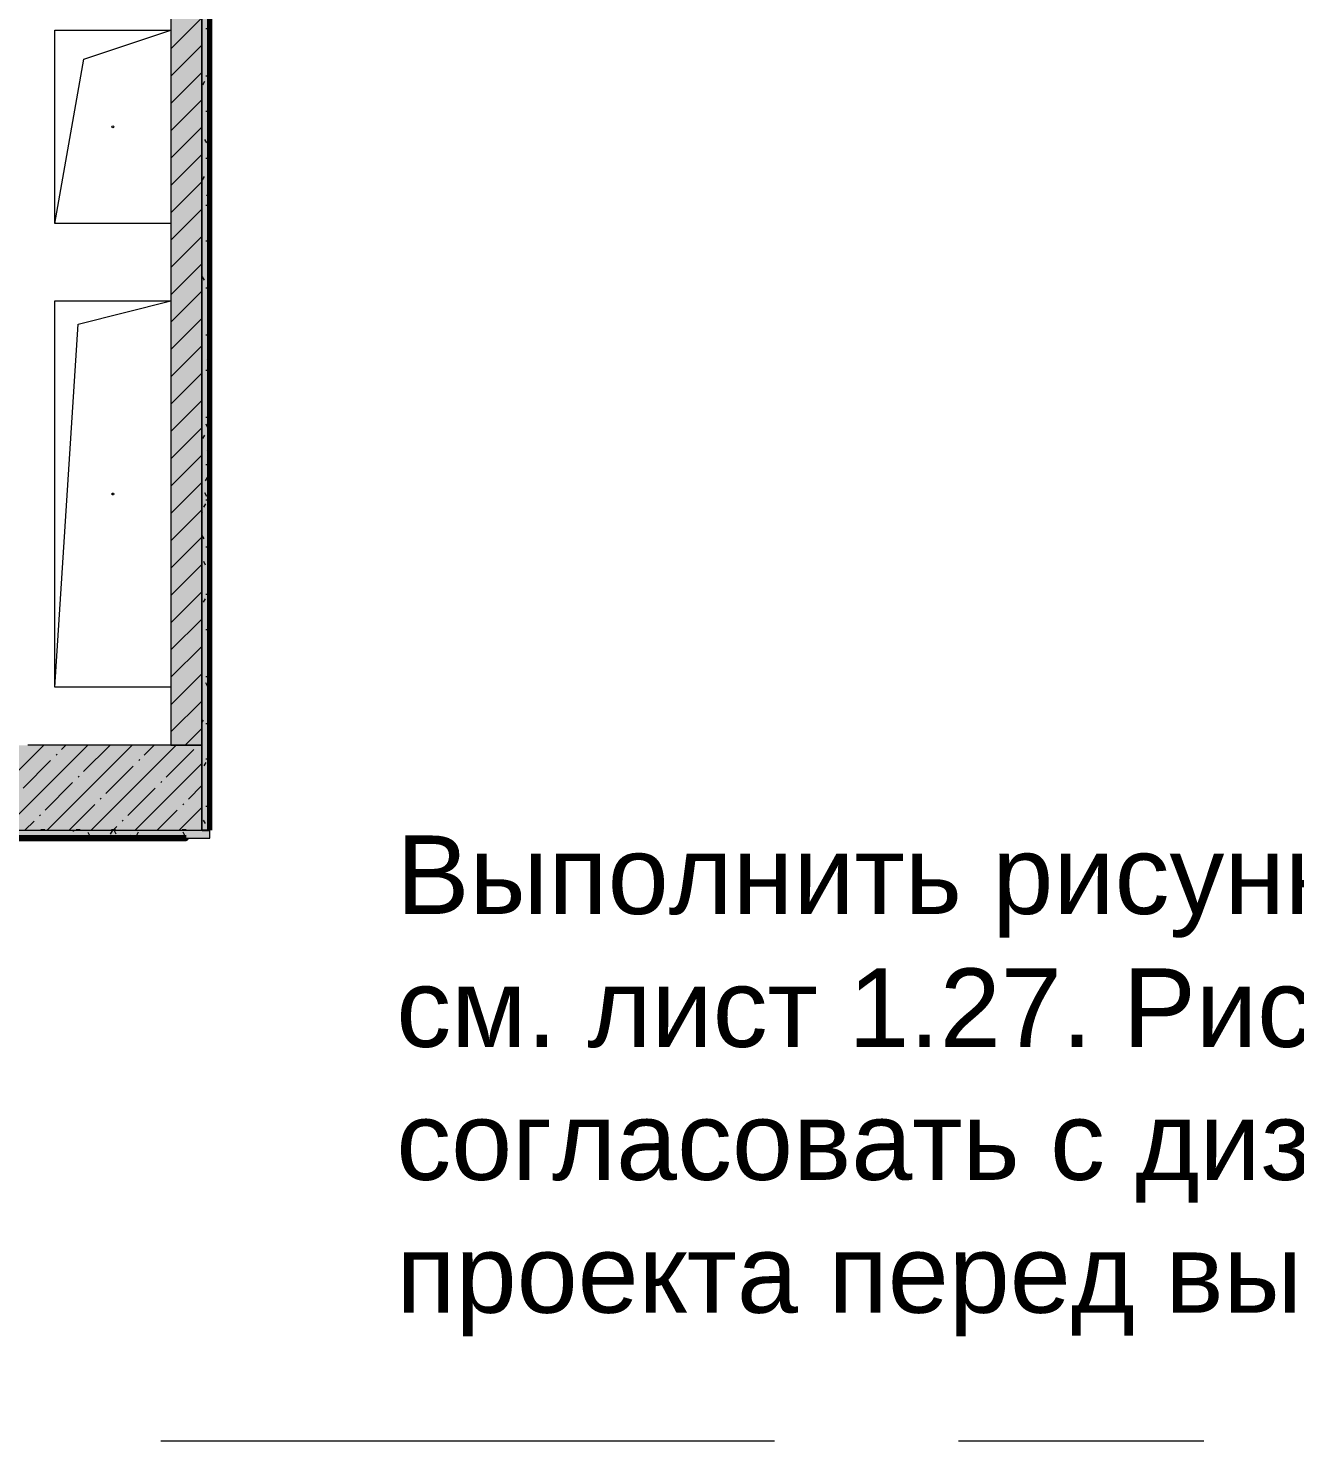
# Model space of a CAD drawing. Header units: millimetres. Extents: x -3817 to 677485, y -22715 to 103890.
# Drawn here: x 101404 to 104682, y 5511 to 9167 of the extents above; entities that cross this region are included whole.
import ezdxf

# ---------------------------------------------------------------- set-up
doc = ezdxf.new("R2010")
doc.units = ezdxf.units.MM
doc.layers.add('PDF _Геометрия', color=7, linetype='Continuous', true_color=0x1d1d1d)
doc.layers.add('PDF _Сплошная заливка', color=7, linetype='Continuous', true_color=0xffffff)
doc.layers.add('PDF _Текст', color=7, linetype='Continuous')
doc.styles.add('PDF GOST-Common', font='arial.ttf')

msp = doc.modelspace()

# ---------------------------------------------------------------- hatches: boundary and pattern name
at = {"layer": 'PDF _Сплошная заливка', "transparency": 33554559}
h = msp.add_hatch(color=256, dxfattribs=at)
h.paths.add_polyline_path([(99903.6, 7091.3), (99903.6, 7311.4), (94453.6, 7311.4), (94453.6, 7091.3), (99873.6, 7091.3)], flags=0)
h.paths.add_polyline_path([(101853.6, 7091.3), (101853.6, 7311.4), (100953.6, 7311.4), (100953.6, 7091.3), (100983.6, 7091.3)], flags=0)
h = msp.add_hatch(color=256, dxfattribs=at)
h.paths.add_polyline_path([(101874.1, 7070.8), (101874.1, 7090.9), (100983.6, 7090.3), (100983.6, 7083.4), (100953.6, 7083.4), (100953.6, 7070.9), (100983.6, 7070.9)], flags=0)
h.paths.add_polyline_path([(99903.6, 7071), (99903.6, 7083.4), (99873.6, 7083.4), (99873.6, 7091), (94453.6, 7091.3), (94453.6, 7071.3), (99873.6, 7071)], flags=0)

# ---------------------------------------------------------------- linework, layer by layer
at = {"layer": 'PDF _Геометрия', "color": 9, "lineweight": 9, "true_color": 0xc0c0c0}
for points in [[(100983.6, 7091.3), (101853.6, 7091.3), (101853.6, 7311.4), (101853.6, 12291.4), (101773.6, 12291.4), (101773.6, 7311.4), (101403.6, 7311.4)], [(103888.6, 12291.4), (103888.6, 12311.3), (101873.6, 12311.3), (101853.6, 12311.3), (101853.6, 7091.3), (101873.6, 7091.3), (101873.6, 12290.4)], [(101873.6, 7091.3), (101854.1, 7091.3), (101854.1, 7090.3), (101874.6, 7090.3), (101874.6, 7091.3)], [(100953.6, 7083.4), (100953.6, 7070.9), (101874.1, 7070.8), (101874.1, 7090.9), (100983.6, 7090.9)]]:
    msp.add_lwpolyline(points, dxfattribs=at)
at = {"layer": 'PDF _Геометрия', "color": 231, "lineweight": 70, "true_color": 0xff80c0}
for points in [[(101873.6, 12290.4), (101873.6, 7091.3)], [(101874.6, 7091.3), (101874.6, 12290.4), (103888.6, 12290.4), (103888.6, 12291.4)]]:
    msp.add_lwpolyline(points, dxfattribs=at)
at = {"layer": 'PDF _Геометрия', "lineweight": 9}
for points in [[(101773.6, 9113.3), (101853.6, 9193.3)], [(101773.6, 9042.6), (101853.6, 9122.6)], [(101773.6, 8971.9), (101853.6, 9051.9)], [(101773.6, 8901.2), (101853.6, 8981.2)], [(101773.6, 8830.5), (101853.6, 8910.5)], [(101773.6, 8759.8), (101853.6, 8839.8)], [(101773.6, 8689), (101853.6, 8769)], [(101773.6, 8618.3), (101853.6, 8698.3)], [(101773.6, 8547.6), (101853.6, 8627.6)], [(101773.6, 8476.9), (101853.6, 8556.9)], [(101773.6, 8406.2), (101853.6, 8486.2)], [(101773.6, 8335.5), (101853.6, 8415.5)], [(101773.6, 8264.8), (101853.6, 8344.8)], [(101773.6, 8194.1), (101853.6, 8274.1)], [(101773.6, 8123.4), (101853.6, 8203.4)], [(101773.6, 8052.6), (101853.6, 8132.6)], [(101773.6, 7981.9), (101853.6, 8061.9)], [(101773.6, 7911.2), (101853.6, 7991.2)], [(101773.6, 7840.5), (101853.6, 7920.5)], [(101773.6, 7769.8), (101853.6, 7849.8)], [(101773.6, 7699.1), (101853.6, 7779.1)], [(101773.6, 7628.4), (101853.6, 7708.4)], [(101773.6, 7557.7), (101853.6, 7637.7)], [(101773.6, 7487), (101853.6, 7567)], [(101773.6, 7416.2), (101853.6, 7496.2)], [(101773.6, 7345.5), (101853.6, 7425.5)], [(101810.1, 7311.4), (101853.6, 7354.8)], [(101224.9, 7091.3), (101444.9, 7311.4)], [(101339, 7091.3), (101559, 7311.4)], [(101453, 7091.3), (101673, 7311.4)], [(101490.8, 7300.2), (101502, 7311.4)], [(101547.8, 7243.2), (101616, 7311.4)], [(101567.1, 7091.3), (101787.1, 7311.4)], [(101704.6, 7285.9), (101730.1, 7311.4)], [(101476.5, 7285.9), (101478.9, 7288.3)], [(101761.7, 7228.9), (101832.9, 7300.2)], [(101391, 7200.4), (101462.3, 7271.7)], [(101604.9, 7186.1), (101676.1, 7257.4)], [(101681.1, 7091.3), (101853.6, 7263.8)], [(101690.4, 7271.7), (101692.8, 7274)], [(101448, 7143.4), (101519.3, 7214.6)], [(101533.6, 7228.9), (101535.9, 7231.3)], [(101747.4, 7214.6), (101749.8, 7217)], [(101818.7, 7171.9), (101853.6, 7206.8)], [(101590.6, 7171.9), (101593, 7174.2)], [(101661.9, 7129.1), (101733.2, 7200.4)], [(101433.8, 7129.1), (101436.1, 7131.5)], [(101510.1, 7091.3), (101576.3, 7157.6)], [(101738.2, 7091.3), (101790.2, 7143.4)], [(101795.2, 7091.3), (101853.6, 7149.7)], [(101804.4, 7157.6), (101806.8, 7160)], [(101396, 7091.3), (101419.5, 7114.8)], [(101624.1, 7091.3), (101633.4, 7100.6)], [(101647.6, 7114.8), (101650, 7117.2)]]:
    msp.add_lwpolyline(points, dxfattribs=at)
at = {"layer": 'PDF _Геометрия', "color": 7, "lineweight": 9}
for points in [[(101773.6, 9161.4), (101773.6, 8661.4), (101473.6, 8661.4), (101473.6, 9161.4)], [(101773.6, 8461.3), (101773.6, 7461.4), (101473.6, 7461.4), (101473.6, 8461.3)], [(101773.6, 7311.4), (101853.6, 7311.4)]]:
    msp.add_lwpolyline(points, close=True, dxfattribs=at)
for points in [[(101473.6, 8661.4), (101548.6, 9086.3), (101773.6, 9161.4)], [(101473.6, 7461.4), (101533.6, 8401.3), (101773.6, 8461.3)]]:
    msp.add_lwpolyline(points, dxfattribs=at)
at = {"layer": 'PDF _Геометрия', "color": 253, "lineweight": 9, "true_color": 0x9b9b9b}
for points in [[(101863.9, 9165.6), (101873.6, 9165.6)], [(101863.9, 9043.7), (101873.6, 9043.7)], [(101860.6, 9028.5), (101855.5, 9019.8)], [(101863.9, 8952.2), (101873.6, 8952.2)], [(101866.2, 8870.2), (101861.2, 8878.9)], [(101863.9, 8830.3), (101873.6, 8830.3)], [(101859.5, 8782.8), (101854.4, 8774.1)], [(101870.6, 8741.2), (101865.6, 8732.5)], [(101873.6, 8735.5), (101869.4, 8742.8)], [(101863.9, 8708.4), (101873.6, 8708.4)], [(101863.9, 8616.9), (101873.6, 8616.9)], [(101873.6, 8624.4), (101872.7, 8622.8)], [(101873.6, 8563.4), (101868.6, 8554.7)], [(101860.2, 8514.8), (101855.2, 8523.5)], [(101863.9, 8495), (101873.6, 8495)], [(101863.9, 8373.1), (101873.6, 8373.1)], [(101872.5, 8317.7), (101867.5, 8309)], [(101863.9, 8281.7), (101873.6, 8281.7)], [(101863.9, 8159.8), (101873.6, 8159.8)], [(101869.5, 8133), (101864.5, 8141.7)], [(101860.3, 8113.6), (101855.2, 8104.9)], [(101873.6, 8065), (101868.6, 8073.7)], [(101863.9, 8037.8), (101873.6, 8037.8)], [(101873.6, 8004), (101872.6, 8005.6)], [(101867.3, 8004), (101862.3, 7995.2)], [(101863.3, 7935.9), (101858.2, 7927.2)], [(101866.5, 7955.3), (101861.5, 7964)], [(101863.9, 7946.4), (101873.6, 7946.4)], [(101855.4, 7913.7), (101853.6, 7916.7)], [(101873.6, 7892.8), (101869.4, 7885.6)], [(101859.4, 7845.6), (101854.4, 7854.3)], [(101863.9, 7824.5), (101873.6, 7824.5)], [(101863.5, 7777.6), (101858.5, 7786.3)], [(101862.2, 7690.2), (101857.1, 7681.5)], [(101863.9, 7702.5), (101873.6, 7702.5)], [(101873.3, 7648.6), (101868.3, 7639.8)], [(101863.9, 7611.1), (101873.6, 7611.1)], [(101868.7, 7463.8), (101863.7, 7472.5)], [(101863.9, 7489.2), (101873.6, 7489.2)], [(101857, 7376.4), (101853.6, 7370.5)], [(101863.9, 7367.3), (101873.6, 7367.3)], [(101873.6, 7333.5), (101871.8, 7336.5)], [(101863.9, 7275.8), (101873.6, 7275.8)], [(101854.6, 7244.5), (101853.6, 7246.2)], [(101864.1, 7266.8), (101859, 7258)], [(101863.9, 7153.9), (101873.6, 7153.9)], [(101437.2, 7092.9), (101447.2, 7092.9)], [(101528.6, 7092.9), (101538.7, 7092.9)], [(101620.1, 7092.9), (101630.1, 7092.9)], [(101802.9, 7092.9), (101813, 7092.9)], [(101862.7, 7108.4), (101857.7, 7117.1)], [(101470, 7071.9), (101469.4, 7070.9)], [(101522.6, 7088), (101520.9, 7090.9)], [(101564.2, 7076.8), (101559.2, 7085.6)], [(101621.3, 7090.1), (101616.3, 7081.4)], [(101632.2, 7080.9), (101627.2, 7089.6)], [(101673.2, 7070.9), (101668.8, 7078.5)], [(101689.3, 7086.1), (101684.3, 7077.3)], [(101809.9, 7077.9), (101804.9, 7086.6)]]:
    msp.add_lwpolyline(points, dxfattribs=at)
at = {"layer": 'PDF _Геометрия', "color": 231, "lineweight": 9, "true_color": 0xff80c0}
msp.add_lwpolyline([(101873.6, 7091.3), (101874.6, 7091.3)], dxfattribs=at)
at = {"layer": 'PDF _Геометрия', "color": 231, "lineweight": 70, "true_color": 0xff80c0}
msp.add_lwpolyline([(101813.1, 7071.3), (100953.6, 7071.3), (100953.6, 7070.3), (101813.1, 7070.3)], close=True, dxfattribs=at)
at = {"layer": 'PDF _Геометрия', "color": 253, "lineweight": 9, "true_color": 0xaaaaaa}
for points in [[(101747.7, 5511.3), (103335.2, 5511.3)], [(103811.4, 5511.3), (104446.4, 5511.3)]]:
    msp.add_lwpolyline(points, dxfattribs=at)
at = {"layer": 'PDF _Геометрия', "color": 7, "lineweight": 9}
for centre in [(101623.6, 8911.4), (101623.6, 7961.4)]:
    msp.add_circle(centre, 2.5, dxfattribs=at)
at = {"layer": 'PDF _Сплошная заливка', "lineweight": 35, "transparency": 33554559}
for points in [[(101853.6, 7311.4), (101853.6, 12291.4), (101773.6, 7311.4), (101773.6, 12291.4)], [(101873.6, 7091.3), (101873.6, 12311.3), (101853.6, 7091.3), (101853.6, 12311.3)]]:
    msp.add_solid(points, dxfattribs=at)
at = {"layer": 'PDF _Сплошная заливка', "color": 254, "lineweight": 35, "true_color": 0xffb9dc, "transparency": 33554559}
msp.add_solid([(101873.6, 7091.3), (101874.6, 7091.3), (101873.6, 9439.1)], dxfattribs=at)

# ---------------------------------------------------------------- texts
at = {"layer": 'PDF _Текст', "color": 250, "true_color": 0x3c3c3c, "char_height": 203.2, "attachment_point": 4, "style": 'PDF GOST-Common'}
for s, insert in [('Выполнить рисунки на стене,', (102356.9, 6945.4)), ('см. лист 1.27. Рисунок', (102356.9, 6601.4)), ('согласовать с дизайнером ', (102356.9, 6257.4)), ('проекта перед выкрасом', (102356.9, 5913.5))]:
    msp.add_mtext(s, dxfattribs=dict(at, insert=insert))

doc.saveas('drawing.dxf')
